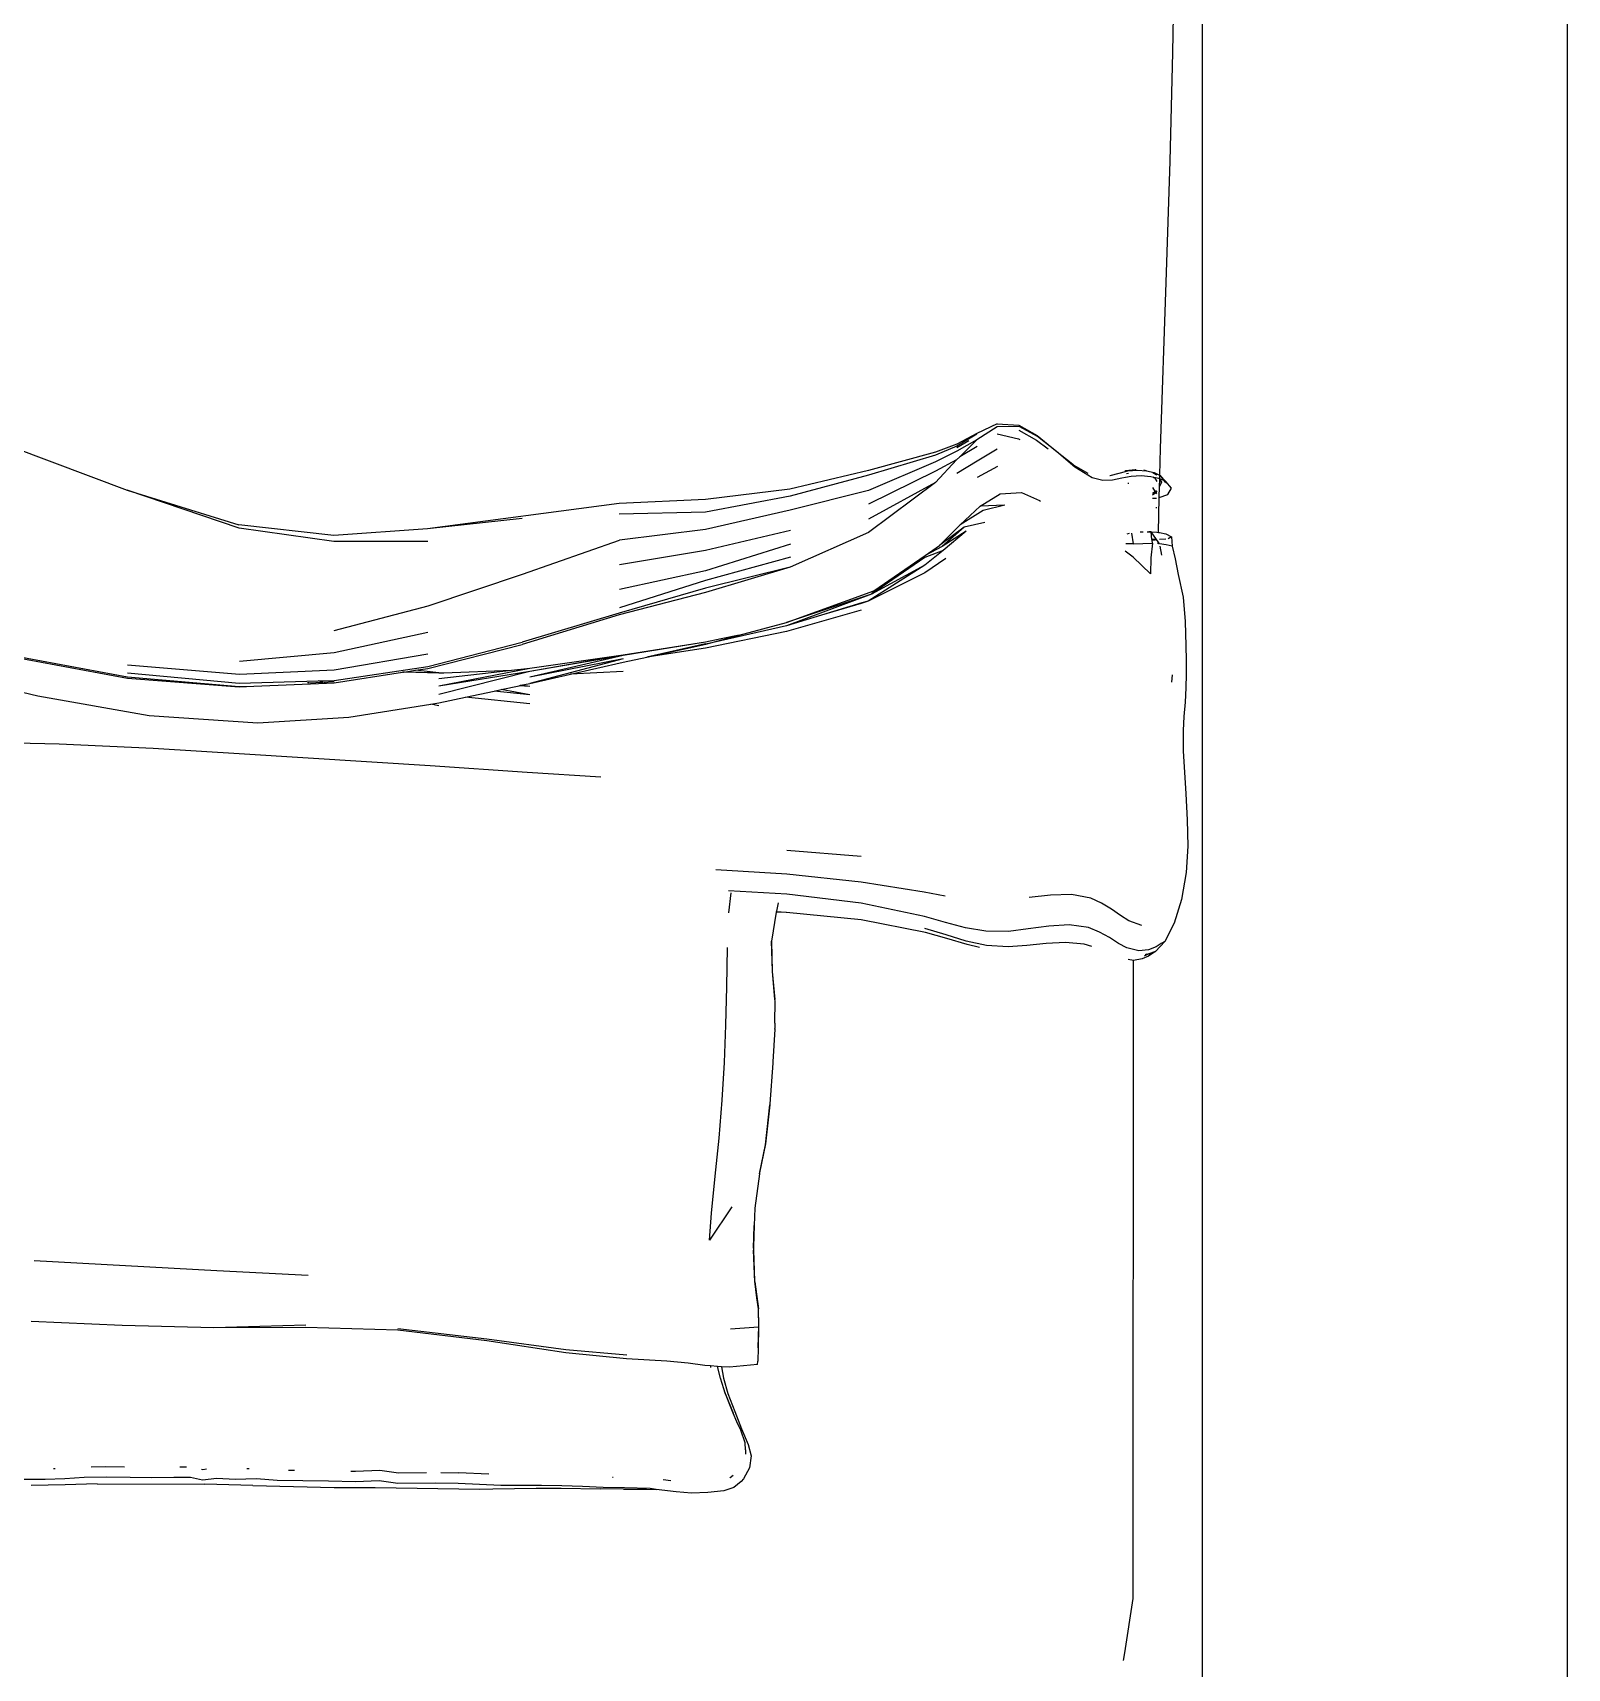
# Model space of a CAD drawing. Header units: millimetres. Extents: x -41292 to 298682, y -22072 to 33155.
# Drawn here: x 28294 to 29135, y 1654 to 2550 of the extents above; entities that cross this region are included whole.
import ezdxf

# ---------------------------------------------------------------- set-up
doc = ezdxf.new("R2010")
doc.units = ezdxf.units.MM
doc.layers.add('벽1', color=2, linetype='Continuous')

# ---------------------------------------------------------------- blocks, each defined once
blk = doc.blocks.new('AHSISHEUD')
for p, q in [((29762.05, 24198.67), (29762.05, 18738.67)), ((29562.05, 21288.95), (29562.05, 19268.38)), ((29545.9, 20187.08), (29547.01, 20244.64)), ((29544.4, 20127.42), (29545.9, 20187.08)), ((29542.26, 20060.95), (29544.4, 20127.42)), ((29539.19, 19970.03), (29542.26, 20060.95)), ((29449.73, 19983.58), (29438.63, 19978.39)), ((29449.73, 19983.58), (29461.64, 19982.86)), ((29461.64, 19982.86), (29471.52, 19977.19)), ((29438.52, 19974.86), (29427.54, 19968.54)), ((29438.58, 19978), (29427.59, 19971.43)), ((29438.63, 19978.39), (29427.63, 19972.54)), ((29434.19, 19974.24), (29427.67, 19970.5)), ((29438.52, 19974.86), (29429.17, 19965.5)), ((29449.72, 19981.92), (29438.52, 19974.86)), ((29461.74, 19982.17), (29449.72, 19981.92)), ((29449.75, 19978.15), (29461.47, 19975.39)), ((29461.47, 19975.39), (29462.14, 19975.03)), ((29461.55, 19980.09), (29471.3, 19974.57)), ((29471.76, 19976.72), (29461.74, 19982.17)), ((29471.3, 19974.57), (29477.55, 19969.95)), ((29471.52, 19977.19), (29481.71, 19969.04)), ((29482.13, 19968.4), (29471.76, 19976.72)), ((28910.37, 19970.73), (28973.11, 19947.27)), ((29416, 19968.14), (29379.13, 19958.03)), ((29415.99, 19966.49), (29379.22, 19955.41)), ((29427.54, 19968.54), (29415.97, 19962.82)), ((29427.59, 19971.43), (29415.99, 19966.49)), ((29427.63, 19972.54), (29416, 19968.14)), ((29429.17, 19965.5), (29427.47, 19963.79)), ((29427.67, 19970.5), (29427.57, 19970.45)), ((29438.74, 19971.14), (29429.17, 19965.5)), ((29449.78, 19969.67), (29438.78, 19963.13)), ((29481.71, 19969.04), (29491.15, 19961.43)), ((29492.32, 19959.94), (29482.13, 19968.4)), ((29538.82, 19955.44), (29539.19, 19970.03)), ((29379.13, 19958.03), (29336.19, 19947.8)), ((29379.22, 19955.41), (29336.26, 19943.99)), ((29415.97, 19962.82), (29379.27, 19946.98)), ((29415.93, 19957.61), (29379.28, 19939.55)), ((29427.47, 19963.79), (29415.88, 19951.47)), ((29427.47, 19963.79), (29415.93, 19957.61)), ((29438.78, 19963.13), (29427.66, 19956.46)), ((29449.82, 19960.17), (29438.78, 19954.12)), ((29491.15, 19961.43), (29491.67, 19961.01)), ((29491.67, 19961.01), (29499.38, 19956.56)), ((29501.8, 19954.05), (29492.32, 19959.94)), ((29511.63, 19955.22), (29516.52, 19956.53)), ((29516.52, 19956.53), (29519.99, 19957.44)), ((29519.56, 19957.81), (29519.98, 19957.93)), ((29519.98, 19957.93), (29520.26, 19958)), ((29519.99, 19957.44), (29521.29, 19957.78)), ((29520.26, 19958), (29525.27, 19958.53)), ((29520.61, 19956.42), (29521.68, 19956.52)), ((29521.29, 19957.78), (29526.52, 19958.3)), ((29525.27, 19958.53), (29525.81, 19958.5)), ((29526.52, 19958.3), (29531.45, 19957.93)), ((29531.45, 19957.93), (29530.12, 19958.17)), ((29531.45, 19957.93), (29535.73, 19956.88)), ((29535, 19956.69), (29537.02, 19955.71)), ((29535.73, 19956.88), (29538.31, 19955.68)), ((29537.02, 19955.71), (29537.22, 19955.41)), ((29538.31, 19955.68), (29538.82, 19955.44)), ((29538.77, 19953.46), (29538.82, 19955.44)), ((29538.82, 19955.44), (29539.01, 19955.35)), ((28973.11, 19947.27), (29034.28, 19928.3)), ((29034.38, 19926.52), (28973.11, 19947.27)), ((29336.19, 19947.8), (29289.82, 19942.15)), ((29379.27, 19946.98), (29336.33, 19936.29)), ((29415.88, 19951.47), (29379.23, 19924.13)), ((29415.88, 19951.47), (29379.26, 19931.44)), ((29507.57, 19952.63), (29501.8, 19954.05)), ((29512.93, 19952.81), (29507.57, 19952.63)), ((29511.49, 19955.21), (29511.63, 19955.22)), ((29518.05, 19953.78), (29512.93, 19952.81)), ((29520.06, 19954.17), (29518.05, 19953.78)), ((29523.09, 19954.76), (29520.06, 19954.17)), ((29521.25, 19951.03), (29521.77, 19951.07)), ((29528.66, 19955.08), (29523.09, 19954.76)), ((29533.94, 19954.62), (29528.66, 19955.08)), ((29535.59, 19954.23), (29533.94, 19954.62)), ((29534.87, 19948.67), (29536.28, 19946.4)), ((29534.97, 19954.54), (29535.59, 19954.23)), ((29535.59, 19954.23), (29535.82, 19954.12)), ((29538.23, 19953.63), (29535.59, 19954.23)), ((29535.82, 19954.12), (29537.15, 19952.08)), ((29537.04, 19946.88), (29536.28, 19946.4)), ((29537.04, 19946.76), (29536.72, 19945.95)), ((29538.55, 19953.55), (29538.23, 19953.63)), ((29538.51, 19943.27), (29538.66, 19949.22)), ((29538.77, 19953.46), (29538.55, 19953.55)), ((29538.56, 19953.38), (29538.76, 19953.09)), ((29538.66, 19949.22), (29538.76, 19953.09)), ((29539.7, 19951.67), (29538.66, 19949.22)), ((29538.76, 19953.09), (29538.77, 19953.46)), ((29538.76, 19953.09), (29539.7, 19951.67)), ((29541.01, 19952.54), (29538.77, 19953.46)), ((29542.11, 19952.09), (29539.01, 19955.35)), ((29539.01, 19955.35), (29541.01, 19952.54)), ((29541.01, 19952.54), (29541.87, 19951.33)), ((29542.11, 19952.09), (29541.01, 19952.54)), ((29545.25, 19948.42), (29542.11, 19952.09)), ((29543.21, 19944.94), (29545.25, 19948.42)), ((29242.58, 19939.96), (29137.64, 19926.03)), ((29289.82, 19942.15), (29242.58, 19939.96)), ((29336.26, 19943.99), (29289.9, 19935.21)), ((29429.46, 19928.18), (29440.32, 19938.44)), ((29440.32, 19938.44), (29451.31, 19945.19)), ((29453.94, 19939.05), (29440.32, 19938.44)), ((29453.94, 19939.05), (29442.08, 19936.09)), ((29451.31, 19945.19), (29463.11, 19945.95)), ((29463.11, 19945.95), (29472.95, 19941.53)), ((29472.95, 19941.53), (29473.48, 19941.17)), ((29534.78, 19942.85), (29536.96, 19942.78)), ((29536.61, 19945.87), (29534.81, 19944.6)), ((29536.28, 19946.4), (29534.82, 19945.49)), ((29536.28, 19946.4), (29536.61, 19945.87)), ((29536.72, 19945.95), (29536.61, 19945.87)), ((29536.61, 19945.87), (29537.01, 19945.22)), ((29537.03, 19946.33), (29536.72, 19945.95)), ((29536.86, 19937.91), (29536.84, 19937.64)), ((29536.84, 19937.64), (29536.85, 19937.43)), ((29538.01, 19924.1), (29538.51, 19943.27)), ((29538.51, 19943.27), (29543.21, 19944.94)), ((29189.48, 19931.71), (29137.64, 19926.03)), ((29289.9, 19935.21), (29242.68, 19934.14)), ((29336.33, 19936.29), (29289.94, 19925.69)), ((29442.08, 19936.09), (29429.46, 19928.18)), ((29443, 19929.61), (29431.64, 19926.95)), ((29086.24, 19922.4), (29034.28, 19928.3)), ((29086.33, 19919.07), (29034.38, 19926.52)), ((29137.64, 19926.03), (29086.24, 19922.4)), ((29189.64, 19901.26), (29242.75, 19919.95)), ((29289.94, 19925.69), (29242.75, 19919.95)), ((29336.38, 19925.14), (29289.97, 19914.24)), ((29379.23, 19924.13), (29336.36, 19905.03)), ((29418.08, 19916.89), (29429.46, 19928.18)), ((29431.64, 19926.95), (29418.08, 19916.89)), ((29431.64, 19926.95), (29419.51, 19916.33)), ((29432.67, 19924.81), (29419.51, 19916.33)), ((29432.67, 19924.81), (29420.02, 19914.23)), ((29520.88, 19923.36), (29522.2, 19923.64)), ((29523.37, 19923.71), (29524.17, 19917.84)), ((29528.1, 19924.41), (29528.86, 19924.5)), ((29528.86, 19924.5), (29529.63, 19924.5)), ((29531.88, 19924.49), (29534, 19924.48)), ((29534, 19924.48), (29532.77, 19924.41)), ((29534, 19924.48), (29537.17, 19924.18)), ((29537.03, 19920.18), (29534, 19924.48)), ((29534.49, 19920.31), (29534, 19924.48)), ((29534.42, 19919.77), (29534.55, 19919.79)), ((29534.49, 19920.31), (29534.43, 19920.31)), ((29536.49, 19920.2), (29534.49, 19920.31)), ((29534.55, 19919.79), (29534.49, 19920.31)), ((29534.55, 19919.79), (29536.49, 19920.05)), ((29534.73, 19918.26), (29534.55, 19919.79)), ((29537.88, 19918.97), (29537.03, 19920.18)), ((29537.17, 19924.18), (29538.01, 19924.1)), ((29538.01, 19924.1), (29538.54, 19924.05)), ((29538.54, 19924.05), (29542.05, 19923.37)), ((29542.17, 19920.43), (29538.63, 19920.23)), ((29542.05, 19923.37), (29545.18, 19921.77)), ((29545.18, 19921.77), (29543.47, 19920.65)), ((29545.18, 19921.77), (29545.58, 19916.58)), ((29137.75, 19919.12), (29086.33, 19919.07)), ((29289.97, 19914.24), (29242.76, 19906.27)), ((29336.39, 19917.72), (29289.98, 19903.06)), ((29382.13, 19892.09), (29410.19, 19911.4)), ((29420.02, 19914.23), (29410.08, 19906.22)), ((29420.02, 19914.23), (29410.13, 19910.4)), ((29410.19, 19911.4), (29418.08, 19916.89)), ((29419.51, 19916.33), (29410.19, 19911.4)), ((29524.19, 19910.5), (29519.73, 19913.89)), ((29524.17, 19917.84), (29520.14, 19917.85)), ((29524.17, 19917.84), (29534.73, 19918.26)), ((29534.73, 19918.26), (29533.87, 19910.23)), ((29537.86, 19917.91), (29537.88, 19918.8)), ((29537.88, 19918.8), (29537.88, 19918.97)), ((29538.69, 19917.82), (29537.88, 19918.97)), ((29537.88, 19918.8), (29538.28, 19917.86)), ((29542.29, 19917.39), (29538.69, 19917.82)), ((29538.84, 19916.56), (29538.86, 19916.5)), ((29538.86, 19916.5), (29539.68, 19911.57)), ((29545.58, 19916.58), (29542.29, 19917.39)), ((29545.58, 19916.58), (29547.23, 19909.59)), ((29289.98, 19903.06), (29242.74, 19892.76)), ((29336.36, 19905.03), (29289.94, 19891.19)), ((29336.36, 19905.03), (29289.96, 19893.59)), ((29336.38, 19910.59), (29289.98, 19897.71)), ((29410.08, 19906.22), (29379.11, 19886.53)), ((29410.03, 19902.01), (29379.11, 19886.53)), ((29410.13, 19910.4), (29380.92, 19890.28)), ((29410.08, 19906.22), (29380.92, 19890.28)), ((29421.61, 19909.81), (29410.03, 19902.01)), ((29533.66, 19901.33), (29524.19, 19910.5)), ((29533.87, 19910.23), (29533.66, 19901.33)), ((29547.23, 19909.59), (29548.89, 19901)), ((29137.87, 19883.9), (29189.64, 19901.26)), ((29289.96, 19893.59), (29242.69, 19879.92)), ((29289.98, 19897.71), (29242.71, 19882.82)), ((29548.89, 19901), (29551.53, 19888.58)), ((29086.49, 19870.33), (29137.87, 19883.9)), ((29289.94, 19891.19), (29242.67, 19878.96)), ((29380.92, 19890.28), (29334.27, 19872.98)), ((29334.29, 19874.79), (29382.13, 19892.09)), ((29380.92, 19890.28), (29334.29, 19874.79)), ((29375.61, 19885.48), (29353.4, 19878.76)), ((29375.12, 19885.24), (29353.4, 19878.76)), ((29379.11, 19886.53), (29375.12, 19885.24)), ((29375.61, 19885.48), (29375.12, 19885.24)), ((29379.11, 19886.53), (29375.61, 19885.48)), ((29382.13, 19892.09), (29380.92, 19890.28)), ((29551.53, 19888.58), (29552.66, 19875.25)), ((29242.67, 19878.96), (29189.5, 19862.63)), ((29242.69, 19879.92), (29189.53, 19863.93)), ((29308.34, 19867.83), (29334.29, 19874.79)), ((29375.11, 19881.52), (29334.25, 19869.91)), ((29353.4, 19878.76), (29334.27, 19872.98)), ((29552.66, 19875.25), (29553.05, 19862.05)), ((29086.48, 19858.34), (29137.86, 19869.54)), ((29298.54, 19865.81), (29289.95, 19864.06)), ((29334.25, 19869.91), (29289.96, 19860.71)), ((29298.54, 19865.81), (29289.96, 19864.04)), ((29334.27, 19872.98), (29290, 19862.9)), ((29290, 19862.9), (29308.34, 19867.83)), ((29308.34, 19867.83), (29298.54, 19865.81)), ((29034.53, 19853.56), (29086.48, 19858.34)), ((29086.44, 19848.89), (29137.81, 19857.59)), ((29137.72, 19849.63), (29189.5, 19862.63)), ((29137.75, 19850.57), (29189.53, 19863.93)), ((29244.81, 19856.9), (29193.6, 19849.56)), ((29244.81, 19856.9), (29193.62, 19847.88)), ((29289.95, 19864.06), (29244.81, 19856.9)), ((29289.96, 19864.04), (29244.82, 19856.63)), ((29289.98, 19863.02), (29257.75, 19855.83)), ((29257.75, 19855.83), (29290, 19862.9)), ((29289.96, 19860.71), (29257.75, 19855.83)), ((29553.05, 19862.05), (29553.21, 19854.07)), ((28910.33, 19855.87), (28973.16, 19844.21)), ((28910.37, 19856.69), (28973.2, 19844.92)), ((28973.26, 19851.54), (29034.52, 19846.53)), ((29034.52, 19846.53), (29086.44, 19848.89)), ((29086.4, 19843.01), (29137.75, 19850.57)), ((29124.68, 19847.62), (29131.06, 19848.61)), ((29131.06, 19848.61), (29137.72, 19849.63)), ((29143.77, 19847.17), (29131.06, 19848.61)), ((29183.65, 19848.44), (29143.79, 19843.95)), ((29193.6, 19849.56), (29143.81, 19839.95)), ((29193.62, 19847.88), (29143.81, 19839.95)), ((29193.62, 19847.88), (29143.82, 19835.27)), ((29183.65, 19848.44), (29146.61, 19847.06)), ((29193.6, 19849.56), (29183.65, 19848.44)), ((29244.82, 19856.63), (29193.62, 19847.88)), ((29244.82, 19856.63), (29193.64, 19844.86)), ((29244.84, 19854.9), (29193.64, 19844.86)), ((29244.84, 19854.9), (29193.66, 19841.39)), ((29215.96, 19846.45), (29244.86, 19853.01)), ((29244.82, 19847.98), (29215.96, 19846.45)), ((29244.86, 19853.01), (29257.75, 19855.83)), ((29553.21, 19854.07), (29553.26, 19846.43)), ((28898.77, 19840.7), (28924.04, 19834.58)), ((28973.16, 19844.21), (29034.42, 19839.5)), ((28973.2, 19844.92), (29034.45, 19839.64)), ((28973.23, 19847.19), (29034.48, 19841.52)), ((29034.42, 19839.5), (29042.44, 19839.96)), ((29034.45, 19839.64), (29042.44, 19839.96)), ((29034.48, 19841.52), (29077.75, 19842.76)), ((29042.44, 19839.96), (29082.34, 19841.55)), ((29072.63, 19841.66), (29071.94, 19841.65)), ((29072.63, 19841.66), (29080.24, 19842.1)), ((29077.75, 19842.76), (29086.4, 19843.01)), ((29080.24, 19842.1), (29077.75, 19842.76)), ((29080.24, 19842.1), (29080.29, 19842.09)), ((29080.29, 19842.09), (29086.34, 19842.43)), ((29081.79, 19841.69), (29080.29, 19842.09)), ((29082.34, 19841.55), (29086.37, 19841.71)), ((29082.63, 19841.47), (29082.34, 19841.55)), ((29086.34, 19842.43), (29086.38, 19842.44)), ((29086.37, 19841.71), (29123.96, 19847.51)), ((29124.38, 19847.58), (29123.96, 19847.51)), ((29124.67, 19847.49), (29123.96, 19847.51)), ((29124.38, 19847.58), (29124.68, 19847.62)), ((29124.67, 19847.49), (29124.38, 19847.58)), ((29124.91, 19847.48), (29124.67, 19847.49)), ((29143.77, 19847.17), (29124.68, 19847.62)), ((29143.78, 19846.95), (29124.91, 19847.48)), ((29146.61, 19847.06), (29143.77, 19847.17)), ((29144.91, 19846.99), (29143.77, 19847.17)), ((29144.91, 19846.99), (29143.78, 19846.95)), ((29146.61, 19847.06), (29144.91, 19846.99)), ((29177.91, 19838.01), (29187.81, 19840.13)), ((29187.81, 19840.13), (29188.76, 19840.34)), ((29193.59, 19839.6), (29187.81, 19840.13)), ((29188.76, 19840.34), (29193.66, 19841.39)), ((29193.59, 19839.6), (29188.76, 19840.34)), ((29193.66, 19841.39), (29215.96, 19846.45)), ((29545.58, 19846.09), (29545.27, 19842)), ((29553.11, 19839.04), (29552.63, 19831.12)), ((29553.26, 19846.43), (29553.11, 19839.04)), ((28924.04, 19834.58), (28985.08, 19823.81)), ((29094.49, 19822.85), (29139.33, 19829.98)), ((29139.33, 19829.98), (29143.84, 19830.7)), ((29143.75, 19829.15), (29139.33, 19829.98)), ((29143.84, 19830.7), (29158.43, 19833.83)), ((29158.43, 19833.83), (29174.19, 19837.21)), ((29193.59, 19830.23), (29158.43, 19833.83)), ((29174.19, 19837.21), (29177.91, 19838.01)), ((29193.59, 19835.18), (29174.19, 19837.21)), ((29193.59, 19835.18), (29177.91, 19838.01)), ((29552.63, 19831.12), (29552.05, 19823.3)), ((28985.08, 19823.81), (29044.66, 19819.76)), ((29044.66, 19819.76), (29094.49, 19822.85)), ((29552.05, 19823.3), (29551.62, 19815.54)), ((29551.62, 19815.54), (29551.64, 19804.22)), ((28935.84, 19808.12), (28911.97, 19808.71)), ((28987.3, 19805.65), (28935.84, 19808.12)), ((29037.25, 19802.62), (28987.3, 19805.65)), ((29551.64, 19804.22), (29552.24, 19792.73)), ((29139.1, 19796.21), (29037.25, 19802.62)), ((29192.16, 19792.54), (29139.1, 19796.21)), ((29232.52, 19789.98), (29192.16, 19792.54)), ((29552.24, 19792.73), (29553.07, 19780.86)), ((29553.07, 19780.86), (29553.87, 19766.66)), ((29553.87, 19766.66), (29554.09, 19752.17)), ((29375.16, 19746.6), (29334.43, 19749.92)), ((29554.09, 19752.17), (29553.27, 19737.88)), ((29334.42, 19736.86), (29295.5, 19739.29)), ((29375.16, 19732.41), (29334.42, 19736.86)), ((29409.72, 19727.01), (29375.16, 19732.41)), ((29553.27, 19737.88), (29550.76, 19722.97)), ((29334.37, 19725.92), (29302.56, 19727.76)), ((29302.72, 19715.71), (29304, 19726.63)), ((29375.18, 19720.97), (29334.37, 19725.92)), ((29421.12, 19724.88), (29409.72, 19727.01)), ((29478.93, 19725.46), (29467.21, 19724.13)), ((29490.45, 19725.7), (29478.93, 19725.46)), ((29501.02, 19723.75), (29490.45, 19725.7)), ((29506.92, 19721.06), (29501.02, 19723.75)), ((29550.76, 19722.97), (29546.73, 19709.97)), ((29328.69, 19716.08), (29326.12, 19700.26)), ((29328.7, 19716.15), (29328.69, 19716.08)), ((29334.14, 19715.92), (29328.69, 19716.08)), ((29328.77, 19716.54), (29328.7, 19716.15)), ((29334.14, 19715.92), (29328.7, 19716.15)), ((29329.64, 19721.21), (29328.77, 19716.54)), ((29334.22, 19715.93), (29334.14, 19715.92)), ((29375.25, 19711.79), (29334.22, 19715.93)), ((29409.89, 19713.76), (29375.18, 19720.97)), ((29421.36, 19710.48), (29409.89, 19713.76)), ((29512.26, 19717.68), (29506.92, 19721.06)), ((29517.18, 19714.24), (29512.26, 19717.68)), ((29521.82, 19711.36), (29517.18, 19714.24)), ((29410.45, 19704.95), (29375.25, 19711.79)), ((29421.73, 19703.59), (29410.15, 19707.16)), ((29422.16, 19701.58), (29410.45, 19704.95)), ((29432.32, 19707.56), (29421.36, 19710.48)), ((29443.57, 19705.68), (29432.32, 19707.56)), ((29455.92, 19705.55), (29443.57, 19705.68)), ((29466.69, 19706.85), (29455.92, 19705.55)), ((29478, 19708.43), (29466.69, 19706.85)), ((29489.22, 19709.08), (29478, 19708.43)), ((29499.72, 19707.6), (29489.22, 19709.08)), ((29505.72, 19705.19), (29499.72, 19707.6)), ((29511.22, 19702.1), (29505.72, 19705.19)), ((29528.95, 19708.84), (29521.82, 19711.36)), ((29546.73, 19709.97), (29541.51, 19699.93)), ((29301.53, 19675.16), (29301.88, 19696.62)), ((29326.12, 19700.26), (29326.06, 19699.9)), ((29326.06, 19699.9), (29326.51, 19683.62)), ((29326.57, 19683.71), (29326.12, 19700.26)), ((29432.72, 19700.26), (29421.73, 19703.59)), ((29433.19, 19698.29), (29422.16, 19701.58)), ((29443.82, 19697.84), (29432.72, 19700.26)), ((29439.98, 19696.65), (29433.19, 19698.29)), ((29455.73, 19697.02), (29443.82, 19697.84)), ((29465.92, 19697.72), (29455.73, 19697.02)), ((29476.55, 19698.84), (29465.92, 19697.72)), ((29487.17, 19699.41), (29476.55, 19698.84)), ((29497.28, 19698.45), (29487.17, 19699.41)), ((29501.59, 19697.21), (29497.28, 19698.45)), ((29516.23, 19698.98), (29511.22, 19702.1)), ((29520.79, 19696.49), (29516.23, 19698.98)), ((29527.31, 19694.81), (29520.79, 19696.49)), ((29536.77, 19697.14), (29532.65, 19695.4)), ((29541.51, 19699.93), (29536.43, 19694.51)), ((29539.63, 19698.9), (29536.77, 19697.14)), ((29541.51, 19699.93), (29539.63, 19698.9)), ((29524.35, 19689.65), (29521.53, 19690.09)), ((29524.29, 19340.05), (29524.35, 19689.65)), ((29529.1, 19690.4), (29524.35, 19689.65)), ((29532.65, 19695.4), (29527.31, 19694.81)), ((29532.58, 19692), (29529.1, 19690.4)), ((29533.03, 19693.16), (29530.37, 19692.2)), ((29530.37, 19692.2), (29531.51, 19692.83)), ((29530.88, 19692.69), (29530.7, 19692.65)), ((29530.71, 19692.67), (29530.88, 19692.69)), ((29530.88, 19692.69), (29530.91, 19692.7)), ((29530.98, 19692.72), (29530.91, 19692.7)), ((29531.51, 19692.83), (29530.98, 19692.72)), ((29531.55, 19692.85), (29531.08, 19693.2)), ((29531.51, 19692.83), (29531.55, 19692.85)), ((29531.55, 19692.85), (29533.03, 19693.16)), ((29532.18, 19693.07), (29531.55, 19692.85)), ((29536.43, 19694.51), (29532.18, 19693.07)), ((29532.18, 19693.07), (29535.12, 19693.92)), ((29534.9, 19693.56), (29532.58, 19692)), ((29533.07, 19693.17), (29533.03, 19693.16)), ((29535.12, 19693.92), (29533.07, 19693.17)), ((29533.07, 19693.17), (29534.9, 19693.56)), ((29536.43, 19694.51), (29534.9, 19693.56)), ((29535.12, 19693.92), (29536.43, 19694.51)), ((29326.51, 19683.62), (29327.95, 19668.25)), ((29327.95, 19668.25), (29326.57, 19683.71)), ((29301.06, 19654.21), (29301.53, 19675.16)), ((29328.03, 19667.4), (29327.95, 19668.25)), ((29327.97, 19655.31), (29328.03, 19667.4)), ((29300.3, 19633.73), (29301.06, 19654.21)), ((29327.96, 19652), (29326.75, 19634.1)), ((29327.97, 19652.4), (29327.96, 19652.25)), ((29327.96, 19652), (29327.96, 19652.25)), ((29327.97, 19655.31), (29327.97, 19652.4)), ((29299.12, 19613.11), (29300.3, 19633.73)), ((29326.71, 19633.34), (29325.07, 19611.04)), ((29326.75, 19634.1), (29326.71, 19633.34)), ((29297.39, 19592.27), (29299.12, 19613.11)), ((29322.71, 19588.63), (29325.06, 19610.59)), ((29325.06, 19610.59), (29322.71, 19589.1)), ((29325.07, 19611.04), (29325.06, 19610.59)), ((29295.15, 19571.36), (29297.39, 19592.27)), ((29319.51, 19572.64), (29322.71, 19588.63)), ((29322.71, 19589.1), (29319.55, 19573.16)), ((29293.12, 19551.1), (29295.15, 19571.36)), ((29319.51, 19572.64), (29316.91, 19553.89)), ((29319.55, 19573.16), (29319.51, 19572.64)), ((29304.26, 19554.56), (29292.04, 19536.34)), ((29316.91, 19553.89), (29316.56, 19544.36)), ((29292.04, 19536.34), (29293.12, 19551.1)), ((29316.56, 19544.36), (29316.13, 19532.76)), ((29316.16, 19531.91), (29316.56, 19544.36)), ((29316.13, 19532.76), (29316.16, 19531.91)), ((29316.16, 19531.91), (29316.19, 19530.91)), ((29316.89, 19513.61), (29316.19, 19530.91)), ((29316.19, 19530.91), (29316.74, 19513.97)), ((28972.11, 19522.35), (28922.07, 19525.02)), ((29022.09, 19519.59), (28972.11, 19522.35)), ((29072.14, 19516.97), (29022.09, 19519.59)), ((29316.74, 19513.97), (29317.87, 19504.69)), ((29316.89, 19513.61), (29318.95, 19498.79)), ((29317.87, 19504.69), (29318.83, 19498.81)), ((29318.83, 19498.81), (29318.96, 19488.77)), ((29319.07, 19489.42), (29318.95, 19498.79)), ((28970.4, 19489.64), (28920.43, 19491.77)), ((29020.58, 19488.28), (28970.4, 19489.64)), ((29071.02, 19489.85), (29020.58, 19488.28)), ((29070.99, 19488.49), (29020.58, 19488.28)), ((29121.26, 19487.01), (29070.99, 19488.49)), ((29170.15, 19482.16), (29121.25, 19487.77)), ((29170.15, 19481.14), (29121.26, 19487.01)), ((29213.42, 19476.25), (29170.15, 19482.16)), ((29213.38, 19474.58), (29170.15, 19481.14)), ((29318.96, 19488.77), (29303.64, 19487.67)), ((29318.75, 19477.43), (29319.07, 19489.42)), ((29318.96, 19488.77), (29318.75, 19477.43)), ((29246.65, 19471.31), (29213.38, 19474.58)), ((29246.73, 19473.43), (29213.42, 19476.25)), ((29318.72, 19477.11), (29318.5, 19470.27)), ((29318.75, 19477.43), (29318.72, 19477.11)), ((29268.63, 19470.14), (29246.65, 19471.31)), ((29280.36, 19468.99), (29268.63, 19470.14)), ((29289.48, 19467.65), (29280.36, 19468.99)), ((29292.55, 19467.43), (29289.48, 19467.65)), ((29292.55, 19467.43), (29292.69, 19466.67)), ((29296.47, 19467.16), (29292.55, 19467.43)), ((29298.12, 19460.7), (29296.47, 19467.16)), ((29298.58, 19467.01), (29296.47, 19467.16)), ((29298.58, 19467.01), (29299.82, 19460.71)), ((29302.96, 19466.7), (29298.58, 19467.01)), ((29318.42, 19468.25), (29302.96, 19466.7)), ((29318.42, 19468.25), (29318.5, 19470.12)), ((29318.5, 19470.27), (29318.5, 19470.12)), ((29300.94, 19452.06), (29298.12, 19460.7)), ((29299.82, 19460.71), (29302.21, 19452.4)), ((29300.05, 19453.84), (29302.74, 19447.27)), ((29300.94, 19452.06), (29305, 19441.64)), ((29302.21, 19452.4), (29305.91, 19442.41)), ((29302.84, 19446.98), (29302.74, 19447.27)), ((29305, 19441.64), (29302.84, 19446.98)), ((29307.06, 19436.83), (29305, 19441.64)), ((29305.91, 19442.41), (29309.58, 19432.97)), ((29309.24, 19432.24), (29307.06, 19436.83)), ((29311.57, 19425.31), (29309.24, 19432.24)), ((29309.58, 19432.97), (29313.34, 19424.33)), ((29311.73, 19421.51), (29311.57, 19425.31)), ((29311.73, 19421.51), (29311.75, 19420.91)), ((29311.75, 19420.91), (29311.83, 19419.09)), ((29313.34, 19424.33), (29314.83, 19418.22)), ((29314.83, 19418.22), (29313.92, 19411.72)), ((28932.7, 19411.29), (28933.56, 19411.32)), ((28953.28, 19412.15), (28961.43, 19412.33)), ((28961.43, 19412.33), (28971.58, 19412.26)), ((29001.97, 19412.17), (29005.64, 19412.2)), ((29013.82, 19410.94), (29014.58, 19410.76)), ((29014.58, 19410.76), (29016.47, 19411)), ((29038.54, 19411.31), (29039.85, 19411.35)), ((29061.38, 19410.44), (29064.7, 19410.36)), ((29095.63, 19409.84), (29098.07, 19409.78)), ((29098.07, 19409.78), (29111.42, 19410.28)), ((29111.42, 19410.28), (29121.75, 19408.9)), ((29121.75, 19408.9), (29137.09, 19408.99)), ((29144.89, 19408.99), (29154.59, 19408.9)), ((29171.17, 19408.15), (29154.59, 19408.9)), ((29313.92, 19411.72), (29310.65, 19405.68)), ((28928.09, 19405.28), (28916.44, 19405.15)), ((28939.01, 19402.29), (28920.51, 19401.9)), ((28938.89, 19405.69), (28928.09, 19405.28)), ((28949.55, 19406.25), (28938.89, 19405.69)), ((28956.66, 19402.9), (28939.01, 19402.29)), ((28961.46, 19406.5), (28949.55, 19406.25)), ((28956.66, 19402.9), (29015.61, 19402.71)), ((28974.68, 19406.41), (28961.46, 19406.5)), ((28986.59, 19406.2), (28974.68, 19406.41)), ((28998.68, 19406.32), (28986.59, 19406.2)), ((29007.8, 19406.38), (28998.68, 19406.32)), ((29014.28, 19404.83), (29007.8, 19406.38)), ((29022.12, 19405.86), (29014.28, 19404.83)), ((29041.99, 19402), (29015.61, 19402.71)), ((29032.26, 19405.31), (29022.12, 19405.86)), ((29043.85, 19405.63), (29032.26, 19405.31)), ((29041.99, 19402), (29086.49, 19400.87)), ((29055.17, 19404.77), (29043.85, 19405.63)), ((29069.29, 19404.42), (29055.17, 19404.77)), ((29083.28, 19404.31), (29069.29, 19404.42)), ((29098.14, 19403.95), (29083.28, 19404.31)), ((29086.49, 19400.87), (29108.98, 19400.78)), ((29111.14, 19404.44), (29098.14, 19403.95)), ((29108.98, 19400.78), (29166.21, 19400.02)), ((29121.37, 19403.07), (29111.14, 19404.44)), ((29141.91, 19403.19), (29121.37, 19403.07)), ((29154.44, 19403.07), (29141.91, 19403.19)), ((29177.86, 19402.01), (29154.44, 19403.07)), ((29166.21, 19400.02), (29173.38, 19400.06)), ((29173.38, 19400.06), (29197.22, 19400.54)), ((29188.87, 19401.99), (29177.86, 19402.01)), ((29200.04, 19401.95), (29188.87, 19401.99)), ((29197.22, 19400.54), (29210.78, 19400.55)), ((29211.28, 19401.76), (29200.04, 19401.95)), ((29210.78, 19400.55), (29232.26, 19400.07)), ((29222.6, 19401.46), (29211.28, 19401.76)), ((29233.86, 19400.8), (29222.6, 19401.46)), ((29245.03, 19400.03), (29232.26, 19400.07)), ((29245.57, 19400.71), (29233.86, 19400.8)), ((29238.96, 19406.59), (29239.36, 19406.58)), ((29245.03, 19400.03), (29257.61, 19400.03)), ((29259.54, 19400.23), (29245.57, 19400.71)), ((29257.61, 19400.03), (29262.89, 19399.81)), ((29262.89, 19399.81), (29259.54, 19400.23)), ((29266.75, 19405.19), (29270.97, 19404.66)), ((29305.45, 19400.88), (29299.96, 19399.09)), ((29303.25, 19406.24), (29303.41, 19406.29)), ((29303.41, 19406.29), (29304.99, 19407.56)), ((29309.41, 19404.07), (29305.45, 19400.88)), ((29310.65, 19405.68), (29309.41, 19404.07)), ((29273.92, 19398.42), (29262.89, 19399.81)), ((29282.24, 19397.84), (29273.92, 19398.42)), ((29291.21, 19398.04), (29282.24, 19397.84)), ((29299.96, 19399.09), (29291.21, 19398.04)), ((29519.68, 19310.2), (29524.29, 19340.05)), ((29518.98, 19306.04), (29519.68, 19310.2))]:
    blk.add_line(p, q)

msp = doc.modelspace()

# ---------------------------------------------------------------- linework, layer by layer
at = {"layer": '벽1'}
for p, q in [((28934.67, 6350.58), (28934.67, 1090.58)), ((29134.67, 2680.58), (29134.67, 1290.58))]:
    msp.add_line(p, q, dxfattribs=at)

# ---------------------------------------------------------------- block references
msp.add_blockref('AHSISHEUD', (-627.37, -17648.09))

doc.saveas('drawing.dxf')
